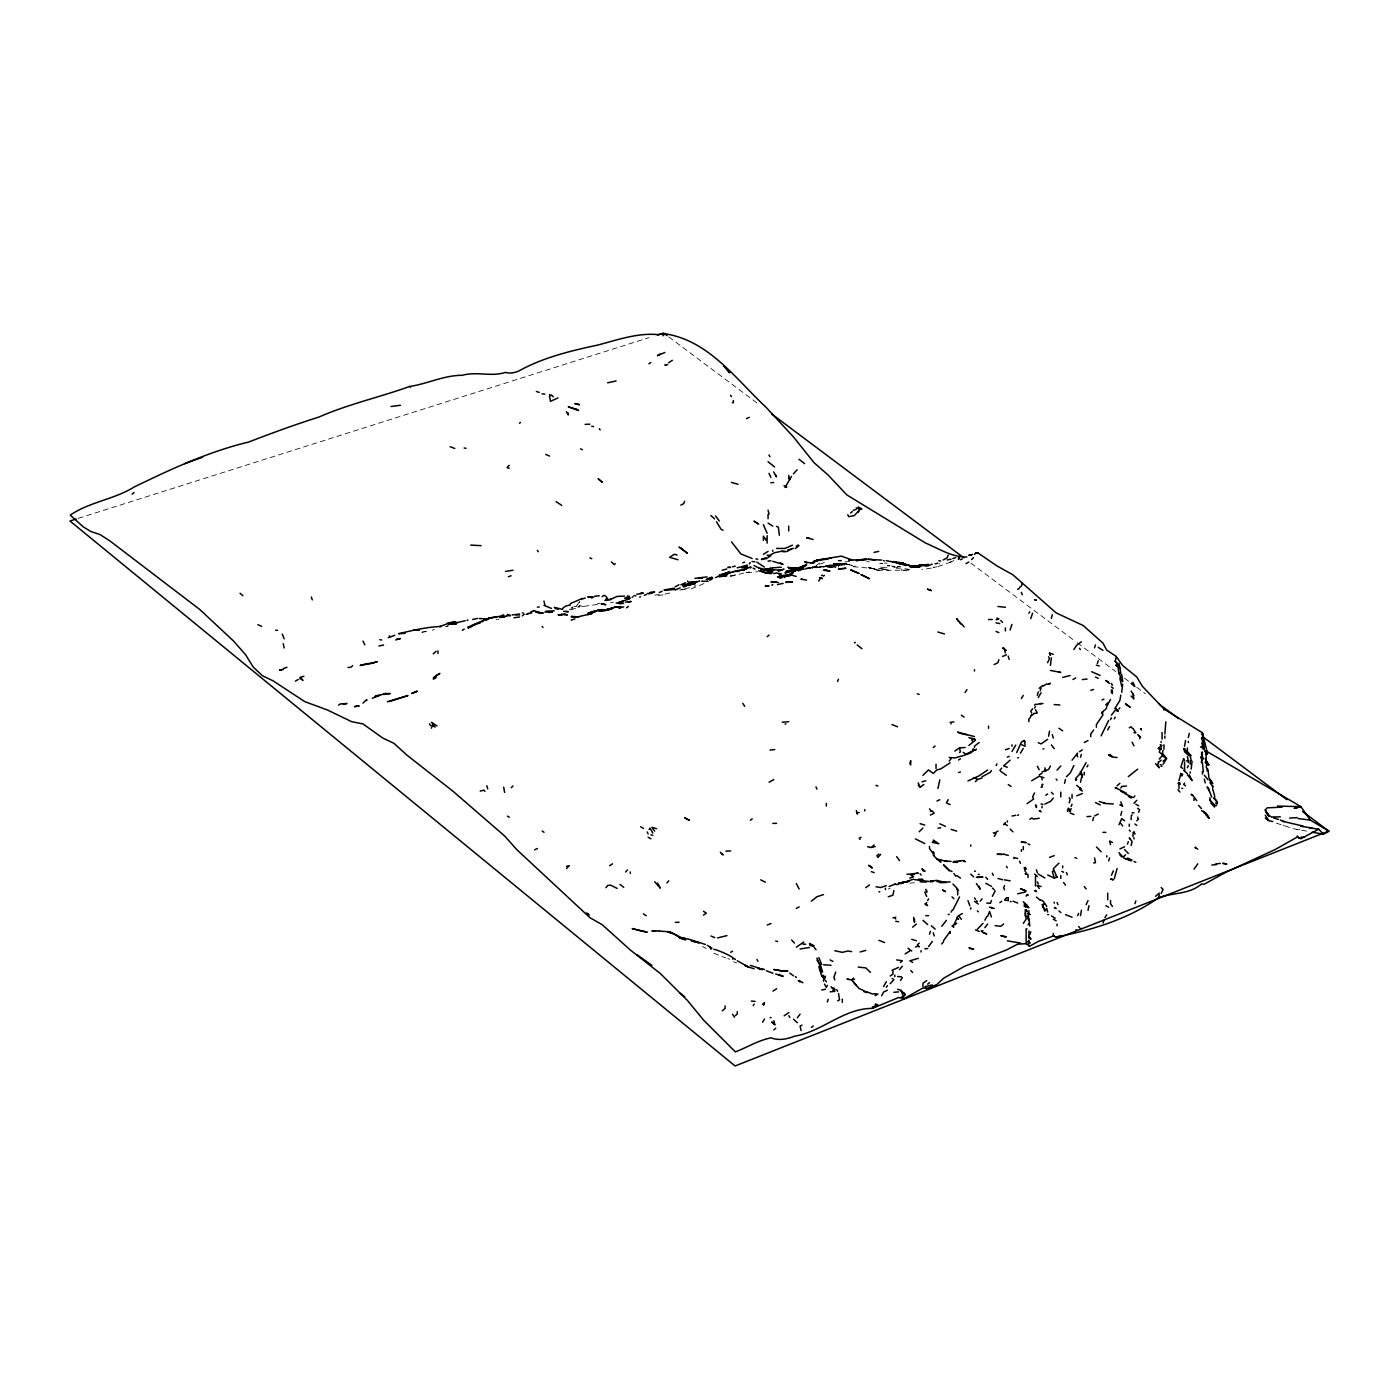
<?xml version="1.0" encoding="UTF-8"?>
<svg xmlns="http://www.w3.org/2000/svg" width="1399" height="1399" viewBox="0 0 1399 1399"><rect width="100%" height="100%" fill="white"/><g stroke="black" fill="none" stroke-linecap="round" stroke-linejoin="round"><path stroke-width="0.75" stroke-dasharray="5 3.75" d="M838.438 567.277L839.365 563.745L844.069 563.447L852.498 565.458L843.125 563.535L850.627 564.811L849.683 564.881M934.112 567.137L933.168 567.364L937.855 566.7L939.726 563.587M583.331 606.624L579.588 605.557L577.7 607.463L570.197 610.209M579.588 605.557L577.7 607.218L597.408 604.438M691.193 588.857L704.327 583.435M819.674 562.905L815.932 565.791L824.378 562.398L821.563 562.363M832.807 565.511L830.936 565.441L835.623 567.382L822.49 566.578L842.181 564.864L819.674 566.857L834.678 567.417M664.927 594.138L673.374 592.162M829.992 565.983L808.097 568.011M432.343 630.319L434.215 629.34M950.988 561.926L937.855 566.7M422.026 632.173L422.953 631.753M888.243 889.03L890.114 888.243M569.271 609.649L573.013 608.198M679.931 590.186L682.747 589.206M735.262 574.779L728.704 576.58M685.562 589.259L681.82 589.871M78.274 518.347L649.014 337.649M931.297 568.099L921.906 569.533M445.477 626.647L448.275 625.79L445.477 626.647L447.348 626.157M730.575 576.336L747.451 572.243L749.339 572.139L744.635 572.925L757.768 571.719M842.181 564.864L837.494 564.899L847.811 563.307L819.674 567.574L803.726 568.099M422.026 632.365L425.768 631.404M613.339 602.182L610.524 602.777M423.897 631.928L426.712 631.176M694.009 586.216L695.88 585.709M572.086 607.358L573.013 607.114L571.142 607.306M908.773 570.127L877.838 570.337L880.636 569.725L877.838 570.337L868.447 567.662L871.262 567.994L875.022 568.589L851.571 566.56L855.314 566.105M659.296 594.505L654.61 595.1M684.618 588.699L690.249 587.597M836.55 566.787L834.678 567.137L835.623 566.997M597.408 603.721L600.206 603.214M839.365 563.745L818.747 567.155L820.618 566.508L810.301 566.77M805.597 568.938L813.116 567.697L807.485 568.361M840.309 563.867L846.885 562.923M496.12 619.512L498.936 619.197M663.056 594.872L654.61 595.974M845.013 561.926L849.7 561.454M808.045 567.644L816.859 566.962L802.799 569.55M909.822 883.136L914.509 882.717M836.567 563.954L832.807 564.199L839.383 564.077L832.807 563.412L837.494 564.007M1283.093 825.34L1284.02 825.288M573.957 606.501L576.773 606.449M1306.544 831.128L1293.41 828.733L1275.591 822.909M884.395 563.097L887.211 563.132M841.254 564.864L844.996 564.969M869.391 561.838L866.576 561.681M808.412 567.452L810.301 567.522M900.659 566.717L897.528 566.595L900.659 567.015M1296.226 829.345L1298.097 829.485M879.709 563.325L882.524 563.587L878.764 563.132M874.078 568.659L869.391 567.959L878.764 570.197M880.636 567.102L888.138 568.046L886.267 567.662M731.52 575.461L733.391 575.741L730.575 575.286M909.717 569.498L904.086 568.641L907.846 569.236M851.571 565.266L852.498 565.458M834.678 566.682L830.936 565.948L835.623 567.662M713.805 953.261L725.994 958.035M733.513 961.778L736.626 962.984M727.882 958.56L729.753 959.312M706.303 948.574L702.543 946.476M870.335 567.574L871.262 568.134M668.827 336.949L759.605 404.923M970.854 563.08L1075.586 641.511M1077.335 642.806L1115.755 671.572M1124.481 678.113L1129.71 682.03M1136.705 687.259L1145.431 693.799M1299.041 828.977L1299.968 829.834M579.588 601.78L576.773 605.557L579.588 601.867M953.803 560.597L950.043 562.363L953.803 560.789M815.932 566.35L812.172 568.081L815.932 566.35M831.88 564.951L824.378 565.861L831.88 564.951M890.026 565.423L887.211 565.773L894.713 566.962L890.026 565.423M901.271 568.099L896.584 568.274L892.824 566.665L901.271 568.099M905.957 570.442L901.271 569.918L905.957 570.442M883.451 569.026L877.82 568.256L889.082 570.215L883.451 569.026"/><path stroke-width="1.5" d="M366.713 700.654L366.713 699.552L362.953 703.12M757.751 523.751L754.009 521.128L758.695 524.083M788.721 567.347L789.666 567.732L787.777 567.294M885.427 889.572L885.427 888.19M958.49 557.886L958.49 559.355L959.434 557.851M1126.457 859.231L1123.642 857.849M711.829 577.053L708.069 579.029M1268.089 820.531L1265.273 817.943M1165.822 721.814L1164.877 733.933M1184.586 746.192L1185.513 740.561M1050.439 665.329L1051.383 657.827M893.874 890.586L892.929 895.185L888.243 896.794M1120.791 695.146L1119.865 700.514L1115.16 708.121L1117.976 711.024L1117.049 711.182M1192.088 761.231L1191.161 769.03M1118.955 824.693L1121.771 818.625L1124.586 820.741M1120.826 815.355L1121.771 811.507M1182.715 774.486L1180.843 773.507L1178.972 780.764M1064.534 783.283L1065.478 779.453M1051.366 618.341L1052.293 614.686M939.796 779.925L937.925 788.441M1037.324 695.338L1038.25 691.875M1080.518 915.628L1081.462 910.224M1067.367 811.472L1068.294 808.08M909.77 763.871L910.714 760.724L910.714 764.938M1092.689 820.583L1093.633 817.436M431.434 728.197L432.378 725.154L434.25 726.064M1022.284 583.226L1021.34 586.198L1019.469 587.423M998.851 659.716L997.907 662.671L994.164 664.56M1108.603 720.485L1101.1 735.874M1108.638 860.892L1109.582 857.972M883.573 986.505L886.389 981.643M929.531 934.147L930.457 931.297M1121.736 692.26L1122.663 684.251M1020.448 753.134L1023.264 748.465M1134.921 903.667L1135.848 900.886M1048.585 736.241L1049.53 731.1M1080.483 757.174L1081.41 754.393M1103.042 923.008L1103.968 920.245M948.172 555.036L947.228 557.746L943.171 559.985M1117.084 868.604L1114.269 878.747M1029.874 934.462L1030.818 931.769M932.346 941.457L928.586 946.563M1097.341 663.441L1098.267 660.835M835.745 972.078L833.874 977.201L834.801 979.912M1029.821 718.124L1031.693 714.767M1088.02 910.382L1088.964 905.695M1038.25 697.611L1041.066 692.715M1127.402 844.122L1128.328 841.708M1077.667 753.099L1072.036 760.182M1132.98 694.026L1133.924 698.975L1131.109 696.09M837.546 681.523L838.473 679.302M881.702 995.721L883.573 992.083L887.333 990.247M1077.702 915.576L1078.646 913.39M1004.552 885.619L1003.608 887.753L1004.552 889.816M1162.079 754.743L1163.006 750.424M1086.149 904.611L1088.02 900.554M959.522 896.916L952.964 909.997M1047.624 662.654L1049.495 658.649L1048.568 656.831M986.732 916.59L984.861 920.157M1187.401 767.649L1188.346 765.69M1034.526 792.936L1032.654 796.8L1033.599 799.039L1027.023 803.691M1053.29 798.095L1050.474 801.452L1044.843 804.04M1010.13 760.164L1003.573 765.935L1007.315 767.247M1159.299 894.643L1158.372 897.861C1128.066 919.195 1091.902 930.213 1056.14 937.015L1053.325 936.036L1038.32 941.422L1029.891 946.109L1026.132 943.695L1017.685 944.168L1006.441 949.956L964.243 966.447L943.608 978.233L937.033 984.459L926.733 988.498L922.973 987.991L904.209 998.589L898.595 997.522L872.329 1008.417C843.929 1008.154 821.685 1031.972 794.492 1036.204C787.13 1039.177 778.509 1040.839 771.041 1037.831C758.625 1040.279 747.276 1047.274 735.402 1051.891L703.505 1020.046L687.556 1000.582L660.363 973.547L630.337 950.026L602.2 924.704L589.993 917.727L516.826 849.683L504.619 835.955L453.031 791.292L407.057 755.233L393.923 743.341L382.661 737.972L362.971 723.93L351.709 721.692L327.314 709.94L304.807 701.651L272.91 680.736L262.592 675.857L253.202 667.078L245.699 654.889L233.511 640.987L199.725 609.457L109.664 540.731L100.291 534.698L90.9 531.498L83.398 526.986L70.265 515.112C89.658 501.839 114.071 499.495 134.042 487.062C170.888 469.19 208.451 451.667 248.462 442.101C271.738 433.165 295.049 424.579 318.797 417.094C348.351 404.136 379.654 397.246 409.767 386.439C426.94 383.991 444.13 375.194 462.282 375.299C476.552 371.225 491.504 377.031 505.424 372.396A39.802 22.979 -60 0 0 518.539 371.12C543.494 357.287 570.844 350.852 598.265 344.941C617.781 339.782 638.031 332.63 658.282 334.641L664.84 333.731C709.066 340.569 735.664 378.972 766.162 407.406L793.373 436.838L814.008 462.632L828.086 474.995L846.85 494.931L925.648 543.092C938.904 548.67 951.915 557.274 966.936 556.994M1093.598 730.016L1090.783 734.02L1090.783 736.643M1087.04 766.897L1087.985 765.078M1159.264 761.808L1161.135 760.112M999.813 770.482L1001.701 768.103M951.093 912.131L952.019 910.329M625.615 871.979L627.504 869.986M1023.316 923.375L1026.132 919.213L1025.187 909.77L1027.058 911.431L1026.132 909.665M1080.483 782.268L1082.354 774.119M991.384 770.517L990.44 772.265L981.993 776.812M1110.474 719.646L1111.418 717.897M927.642 900.571L928.586 898.84M1095.452 644.922L1094.525 647.824M954.852 924.722L956.724 923.2M1050.474 766.005L1048.585 769.433L1042.028 771.951M1110.474 699.43L1106.731 706.582M1102.972 712.108L1103.916 710.412M1016.706 752.557L1021.392 742.1L1024.208 740.491L1025.135 741.715M511.177 787.742L513.048 785.993M943.591 940.635L950.166 931.419L950.166 933.448M824.483 979.527L825.427 976.31M1107.676 729.911L1109.547 726.623M1118.903 673.986L1117.976 666.658L1116.087 665.294L1117.032 663.651L1115.16 661.307L1116.087 657.547M984.861 927.659L987.677 924.057M1120.809 788.039L1121.753 786.395L1126.44 785.993M886.389 987.274L887.333 985.648M1026.114 896.147L1027.058 894.521M762.595 1004.272L764.466 1002.576M1073.907 765.603L1070.165 773.07L1066.405 776.707M996.071 765.533L996.997 763.924M791.502 476.394L785.871 486.048M900.449 962.495L902.338 960.781L896.707 959.906M1116.105 709.118L1111.418 715.134M1138.646 818.94L1136.775 820.776M1189.272 733.391L1188.328 737.57M1086.114 762.612L1079.538 774.294L1075.796 778.369L1075.796 780.38L1076.723 779.453M1032.602 613.164L1030.731 618.638M946.371 802.781L948.242 799.668M1021.375 698.521L1023.246 695.425M1111.471 875.214L1113.342 870.895M818.747 581.005L820.636 577.962L822.507 578.591L819.692 577.595L820.636 577.962M1104.913 917.622L1106.784 914.824M1010.095 630.04L1011.967 624.409M753.222 1005.636L754.148 1004.15M1069.238 802.764L1070.165 799.249L1069.238 797.727M1139.555 738.672L1140.5 737.203L1137.684 734.667M1073.89 649.538L1076.705 645.149L1081.392 641.826M880.723 854.352L877.907 857.395L876.981 855.593L878.852 854.107M749.322 563.937L750.266 562.485M1163.024 764.291L1166.766 758.345L1163.006 756.02M965.1 692.453L966.971 689.602M919.213 943.153L917.342 944.815L919.213 946.948L918.269 946.039L915.453 947.001M1028.86 613.252L1029.786 611.853M922.92 828.086L919.178 831.758M975.435 750.441L976.362 749.06M684.601 501.297L683.656 503.727L680.841 505.074M849.665 516.528L854.352 515.549L859.983 509.411L861.854 508.956L858.112 507.015M1131.144 845.556L1132.088 841.516L1129.273 837.949L1130.217 839.015M1184.586 783.073L1183.659 784.419L1185.53 785.801M1079.538 751.648L1082.354 749.881M925.771 903.876L926.698 902.547M1193.994 869.181L1197.754 863.848M982.99 923.357L977.359 929.216M994.217 836.305L996.088 833.664L993.273 832.86M1133.942 797.203L1134.886 795.874M1203.35 743.726L1202.406 743.341L1204.277 749.514L1203.35 741.068L1201.461 737.885L1202.406 738.952L1203.332 735.699L1202.406 732.779L1163.933 708.961L1142.353 686.262L1136.74 676.941L1122.663 665.539L1116.087 656.323L1106.714 650.115L1102.954 643.103L1083.263 625.58L1056.053 612.832L1012.893 574.797L996.945 565.913L978.181 553.077L976.31 552.71L974.438 554.529M763.539 1005.269L764.466 1004.01M946.406 920.367L941.719 926.278M433.288 653.875L436.103 651.287M1118.92 709.066L1119.865 707.824M797.308 1017.807L800.106 1014.17M949.169 761.126L951.04 758.748M1131.144 816.054L1132.088 814.865M1034.508 707.911L1035.452 706.74M613.357 608.198L614.301 607.044M1104.843 710.15L1106.731 707.859M899.522 969.647L902.338 966.202M980.157 901.166L982.046 898.857M1028.003 924.826L1028.947 923.707M941.719 943.94L943.591 941.772M615.21 563.605L614.266 564.689L611.45 561.856M1159.264 759.08L1163.006 754.865L1159.264 752.207L1160.191 749.549M1034.508 705.236L1035.452 704.152M975.435 781.674L977.306 779.523L981.993 778.036M1267.144 812.836L1269.015 816.229L1265.256 809.969L1267.144 807.835L1282.149 807.153M1071.109 806.366L1072.054 804.32M900.466 980.472L902.338 977.639M975.435 740.106L968.86 745.457M662.969 335.83L664.84 333.731M591.777 598.212L592.721 597.163L588.017 596.936L588.962 596.831M1058.938 863.166L1053.307 868.674L1057.067 877.33L1054.251 878.03L1047.676 874.987M666.886 882.909L668.774 880.828M904.209 992.888L905.153 994.724L903.282 996.805L901.393 990.387L897.651 989.25M1040.139 690.826L1041.066 687.976M995.144 832.842L997.959 831.006M962.355 913.547L958.595 915.663L956.724 917.727L958.595 919.073L957.65 918.618M1070.183 811.577L1071.109 808.5M762.595 1022.267L764.484 1019.049M1057.032 770.115L1060.792 765.987M797.133 469.854L793.373 473.841M1005.461 822.612L1003.59 824.641L1005.461 824.116L1007.332 825.602M890.149 983.689L893.891 979.615M1105.787 704.886L1107.658 702.928M799.021 545.54L795.279 548.618M973.547 749.287L972.62 749.304L974.491 749.847L970.749 752.889L964.173 755.355L954.8 757.926L949.169 757.489M530.816 611.923L533.631 610.698M909.84 950.918L905.136 953.926M1123.642 856.713L1125.53 854.806M1161.135 747.713L1161.135 749.287L1158.32 748.482L1160.191 746.594M971.623 559.548L973.494 557.659M566.543 868.499L569.358 865.701L566.543 866.348M979.178 742.519L974.491 746.139L974.491 747.538M823.451 576.231L824.378 575.321M519.501 423.285L520.445 422.393M922.903 775.326L928.534 769.922L933.22 773.402L936.98 769.905L940.723 768.925L950.113 762.84M522.387 615.875L524.258 614.144M132.171 494.162L134.042 492.448M773.857 1029.926L775.728 1028.213M912.638 927.17L916.397 924.092M750.284 568.046L751.211 567.19M352.618 665.679L350.747 667.358L347.931 667.428M872.277 846.657L874.165 844.979M796.346 947.158L803.848 942.034M763.399 554.319L768.086 551.381M1207.092 754.376L1205.221 750.896L1206.148 754.446L1208.036 752.732L1206.148 751.018L1300.913 806.663L1294.337 808.307L1300.913 806.663L1310.286 820.076L1329.05 831.216L1323.419 834.224L1312.175 832.178M1155.557 896.304L1159.299 893.052M1039.195 688.291L1041.066 686.682M767.194 636.702L769.065 635.094M1128.311 776.62L1137.702 769.118M735.402 1015.604L737.273 1014.013L737.273 1011.617M1117.067 785.748L1119.882 783.388M1003.625 923.97L1000.81 926.33L995.179 925.596M927.659 984.162L929.531 982.588M750.354 820.356L752.225 818.8M811.368 1027.496L813.239 1025.939M934.182 840.764L932.311 842.303L938.869 843.807L933.238 840.065M771.863 585.237L772.79 584.467M722.269 1010.795L725.084 1008.487L725.084 1005.933M894.8 884.57L895.745 883.801L889.187 886.476M933.22 747.538L935.092 746.034M562.713 608.355L565.511 606.117L570.215 604.998M570.215 604.071L572.086 602.584M811.333 901.166L816.964 896.724L823.521 894.573M850.609 512.978L852.481 511.509M1030.766 715.588L1033.564 714.259M796.206 546.344L798.095 544.911M1163.024 761.248L1164.895 759.814M918.216 785.049L920.105 787.287L923.847 784.472M602.095 596.691L603.966 595.292L605.837 596.219L608.652 600.066M709.643 580.183L712.773 577.874M703.47 915.173L706.285 913.11L703.47 911.256M605.924 887.683L607.813 885.41L610.629 885.182L617.186 888.4M865.736 887.666L869.478 884.92M802.904 944.133L805.719 944.255M626.49 607.796L628.361 606.449M959.487 752.505L960.431 751.84L959.487 747.923L965.118 747.468M1045.787 795.279L1047.659 793.933M1124.586 846.762L1119.899 848.948M999.865 902.635L1001.736 901.323M462.352 630.354L464.223 629.06M573.013 602.497L582.404 598.352M784.174 1015.779L788.861 1012.579M954.8 751.071L959.487 747.923M890.149 975.995L892.964 974.106L892.947 971.168M338.575 705.131L340.447 703.872M482.043 621.925L482.987 621.296M806.558 564.182L794.37 571.282L806.558 565.213M609.684 865.719L612.482 863.83M718.387 576.336L715.571 577.612M648.909 363.757L650.797 362.533M1017.65 815.425L1018.594 814.813M1053.307 870.79L1052.38 871.385L1054.251 878.03M668.617 362.708L672.359 360.312M557.939 397.946L550.437 401.356L549.51 395.952M467.039 620.526L467.983 619.932M772.913 991.122L776.655 988.743M588.035 614.633L590.85 612.849L587.72 614.598M729.648 571.491L719.331 575.741M768.086 557.554L770.901 555.788M877.96 993.92L875.144 995.668L876.071 993.64L872.329 993.99L866.698 991.734M609.597 599.751L617.099 596.411L624.601 596.149M433.305 679.214L436.103 677.518L435.176 677.448M1009.186 748.465L1005.444 749.742M872.329 1008.417L877.96 1005.024L875.144 1004.272L877.016 1004.465M966.989 753.694L972.62 750.948M958.542 759.972L960.431 758.853M1017.598 589.381L1019.469 588.279M837.634 1000.915L839.505 999.813L838.561 993.517M295.416 681.103L298.232 679.477M967.933 780.957L979.195 775.763L987.624 769.975M861.032 837.267L859.143 838.351L860.088 839.33M543.949 605.365L551.451 608.39M848.878 979.335L847.007 979.213L851.694 979.877L853.565 978.076M610.541 608.338L611.485 607.796M858.112 512.279L859.038 510.775M1158.372 897.861C1172.484 892.387 1188.958 894.783 1201.514 884.011L1204.312 884.151L1224.947 872.766L1275.591 849.315L1297.17 837.074L1300.913 838.753L1318.732 829.17L1323.419 834.224M660.171 354.087L657.355 355.661L664.857 352.461M769.1 782.216L773.787 779.575M1039.212 774.871L1042.028 773.28M854.404 642.893L855.349 642.386M1042.937 686.105L1046.697 684.006M822.612 976.642L821.668 975.837L822.612 975.313L823.556 977.586L821.668 975.837L818.852 966.639L820.741 967.793L816.981 958.088M800.088 948.994L809.479 947.473M388.257 637.699L394.815 635.268M509.201 465.325L507.33 467.091M707.142 579.693L710.884 577.647L706.198 579.343M901.376 883.556L904.191 882L898.56 883.713M1002.611 656.411L1006.353 654.854M1072.963 679.477L1075.779 677.955M796.328 908.388L799.144 906.867M965.992 563.587L968.808 562.066M892.947 917.849L895.762 917.254M675.245 586.776L678.987 584.765M710.884 579.676L711.829 579.169M1129.238 727.777L1131.126 726.781L1132.053 728.162M1161.187 893.506L1163.059 889.449L1161.17 887.543M624.601 598.23L629.288 596.499M1115.178 717.197L1114.234 718.841M1200.534 747.171L1202.406 746.174L1202.406 739.599M1178.972 782.898L1178.028 783.405L1179.899 784.227L1178.972 782.898L1179.899 782.74M791.554 573.485L793.425 572.506L790.61 573.905M811.245 563.325L820.618 559.425L813.116 561.698L817.803 559.897L814.987 561.051M590.85 613.269L596.481 611.066M1084.225 742.519L1087.967 740.578M1076.74 795.821L1082.354 793.53M784.052 577.49L786.868 576.056M632.103 597.251L633.048 596.778M1094.56 815.932L1098.32 814.043M892.02 970.259L898.578 967.426M1079.591 929.303L1081.462 928.359M787.777 551.031L788.721 550.576M930.422 815.057L934.182 813.204L932.294 811.018M909.84 960.816L918.269 958.332M924.844 986.697L932.346 984.931M717.547 937.925L726.938 935.616M581.459 599.104L585.219 598.107M856.223 507.837L859.983 509.411M1161.135 766.372L1162.079 765.918M821.563 575.549L822.507 575.094M801.994 1025.135L800.123 1026.027L801.05 1030.591M936.98 801.05L939.796 799.721M872.329 1007.228L875.144 1005.881M947.228 559.915L950.988 559.18M1047.641 739.337L1041.083 743.901L1038.268 742.712M594.592 611.311L592.721 612.185L594.592 611.94M534.645 849.805L537.461 848.511M814.987 560.859L828.435 558.918M746.471 418.616L749.287 417.339M1207.092 762.472L1208.963 765.148L1206.165 760.444L1207.092 763.539L1206.165 767.247L1208.036 769.765L1208.981 778.159M472.67 625.79L467.983 628.046L476.429 623.954M375.142 696.65L385.459 693.449L390.164 693.589L383.588 694.481M724.017 575.391L725.889 574.552L723.073 575.601M730.663 850.924L725.976 851.187M680.858 584.782L685.562 582.718M1007.315 757.139L1009.204 756.317M513.94 617.798L519.571 616.942M621.803 606.991L618.988 608.233L620.859 607.516M800.91 568.169L798.112 568.589L803.743 566.21L784.979 572.925L794.352 570.792M799.056 568.029L802.799 566.403M675.245 589.941L680.246 587.86M729.648 573.03L721.202 575.881L733.391 571.736M913.564 879.167L900.431 883.643M766.197 557.746L761.511 559.058M1102.045 699.972L1103.916 699.185M599.279 595.834L594.592 596.201M767.142 555.368L768.086 554.983M779.47 974.386L778.526 974.771L783.213 976.275L775.711 974.019M659.296 592.459L662.112 591.305M747.451 565.109L737.151 567.819M777.494 584.572L783.108 583.366M1042.01 685.86L1042.937 685.475M1054.269 935.651L1053.325 936.036L1053.325 933.378M791.537 570.757L785.923 571.457L803.743 566.28L796.241 569.708L804.67 566.35M768.086 556.085L774.644 552.692L782.146 551.136M1303.728 826.442L1300.913 826.179L1309.359 827.596M960.361 559.722L962.25 558.988M649.923 593.246L651.812 592.511M395.76 639.938L400.446 638.539L396.704 639.221M1160.191 744.723L1162.079 745.754M767.264 925.001L771.006 923.55M1136.757 800.333L1133.959 803.306M625.545 602.06L631.176 601.465L628.361 602.147M875.092 846.622L870.405 847.584M900.466 990.737L903.282 992.591M969.857 948.609L973.617 949.117L968.912 947.63M1044.878 911.221L1042.063 904.471L1043.934 904.663L1043.934 901.865L1042.063 900.466M742.764 562.783L744.635 562.101M1132.036 683.114L1131.109 683.464L1134.851 686.612L1132.98 682.292M799.056 567.924L803.743 566.21M1195.865 847.304L1194.938 847.654L1197.736 849.088M283.21 668.617L286.97 667.271M599.909 610.733L608.67 609.509L604.595 610.698M782.163 569.69L784.035 569.008M184.685 463.646L202.505 457.263M501.751 615.56L503.623 614.878M639.623 597.093L640.55 596.761M1031.71 780.747L1039.212 776.253L1043.899 777.739M1049.547 857.325L1054.251 855.681M1028.947 943.276L1029.891 942.943L1028.003 941.422L1028.947 946.196M644.309 595.292L646.181 594.645M909.805 878.117L913.564 876.806L910.749 875.022L914.491 874.34M792.464 545.155L784.961 548.443L776.515 548.443M1201.461 752.382L1202.406 752.05L1202.406 754.393M729.648 572.191L719.331 575.269M1047.624 684.303L1050.439 683.342L1048.568 683.936M792.481 573.642L788.739 574.762L790.61 574.01M896.689 884.675L898.56 884.028M886.371 885.619L880.74 887.526L876.054 886.791M508.292 576.738L511.107 575.793M928.481 564.322L911.606 566.91L920.035 566.63C910.277 568.326 902.512 560.982 892.842 562.136M636.79 594.278L643.365 593.141L640.55 593.456L642.421 593.159M974.526 871.367L975.47 871.052M599.909 610.541L603.039 609.614L597.408 610.244L601.168 611.048L612.43 608.285C604.91 612.797 595.991 608.11 588.979 613.496L591.794 613.007L588.035 612.989M878.869 891.95L879.796 891.653M726.815 568.991L722.129 570.232M76.193 519.012L69.95 520.988L735.087 1065.986L1328.735 831.041L1302.539 811.437M657.338 335.008L663.598 333.032L667.078 335.638M601.168 611.048L605.854 609.562M952.859 558.551L955.674 557.659M948.277 914.579L949.221 914.281M750.284 566.945L743.708 570.092L741.837 569.725L743.708 570.145L746.524 568.659L732.464 571.841M737.151 571.579L740.281 570.617M683.377 586.985L686.507 586.024M688.063 585.551L691.193 584.59M471.725 625.37L489.545 617.903L497.047 616.627M853.425 510.233L856.223 509.393M571.159 620.072L574.902 618.935M627.417 599.437L629.305 598.894L618.988 602.235L622.73 601.448M884.5 942.489L878.869 940.338M473.614 624.863L480.172 622.975M1015.761 745.072L1012.002 751.385M1017.685 893.821L1025.187 892.037L1025.187 890.551L1020.483 888.645L1026.114 891.163L1025.187 890.551M793.408 548.321L787.777 550.122L791.519 549.352M695.88 582.159L686.507 584.38M784.944 487.429L786.815 486.904L784 485.768M1017.633 757.856L1018.577 757.593M303.863 676.277L300.103 677.326L302.918 680.491L301.047 678.27M860.123 951.95L865.754 950.411M930.422 811.403L931.367 811.14L929.478 808.902M992.363 896.304L995.161 890.883M694.936 578.347L707.125 576.913M827.316 1001.999L828.243 999.288M773.734 573.642L776.55 572.891L781.237 573.975L778.421 573.835M796.853 568.676L801.854 567.714L791.537 568.029M921.976 781.814L925.718 780.817M1090.783 690.267L1093.598 689.532M1042.955 749.007L1043.899 748.762M773.717 570.145L766.215 568.991L781.219 570.355L778.404 570.705L783.108 569.498M379.846 695.233L372.326 698.276M480.224 791.1L483.984 790.138L484.911 791.414M1062.645 677.448L1070.148 675.525M622.747 607.131L623.674 606.886M648.996 593.823L652.738 592.844L649.923 592.564M778.404 570.705L781.219 570.005M612.43 608.285L604.91 609.981L608.67 609.509M972.55 554.389L968.808 555.316L971.623 554.773M769.975 568.029L781.219 567.19M431.434 722.321L437.065 725.941M1105.822 832.353L1103.007 832.388M389.219 701.581L407.983 695.565L387.348 701.738M732.446 566.805L735.262 566.123M667.673 364.457L664.857 365.139L666.728 364.702M447.348 623.08L455.777 621.681L452.961 622.1M649.066 829.432L649.993 829.205M1111.436 756.894L1117.049 757.524M962.337 860.63L953.891 861.522M626.49 598.824L630.232 597.95L626.49 598.527M400.394 405.255L391.003 406.497M785.031 724.087L785.958 723.86M1036.379 704.501L1041.066 703.417M821.685 990.037L825.427 989.18M1005.409 607.288L997.907 606.466M472.67 619.477L477.356 618.428M781.237 577.385L779.365 577.804L782.181 577.7M607.656 382.801L616.085 380.948M1075.831 929.95L1076.775 929.74M1056.14 937.015L1060.827 935.983M874.06 552.378L878.764 551.363M958.56 772.493L960.431 772.073M499.635 617.501L504.567 616.452L500.807 616.679M512.069 614.983L519.571 614.021M378.884 645.971L383.571 645.026M452.979 623.569L465.168 620.719M719.331 576.825L726.833 575.636L720.275 576.301M761.511 559.548L767.142 558.446M683.691 584.765L682.747 584.939L693.065 583.593L699.64 580.847M785.923 581.809L792.499 581.914L785.923 582.439M504.567 616.452L502.678 616.819L506.438 616.364M604.91 600.503L607.726 599.979M935.057 563.797L937.855 563.272M1012.019 816.002L1015.779 815.302M981.101 931.017L982.99 930.667M588.035 614.283L591.794 613.584L576.773 617.099L572.086 616.942L577.717 616.819L571.159 616.487L578.661 617.029M905.818 881.947L909.105 881.335M653.683 592.232L654.61 592.057L650.867 592.249M554.266 610.838L545.82 611.188M724.962 574.202L720.275 574.709M540.206 613.392L543.004 612.902M283.228 669.491L279.468 670.156L281.339 669.876M904.191 882.244L898.56 883.206L908.878 881.353M481.081 545.662L470.763 545.103M959.522 860.822L960.448 860.682M505.476 571.422L512.978 570.267M842.828 568.711L845.958 568.239L838.456 568.886L841.254 568.956M500.807 616.05L486.73 618.97L479.227 618.498M548.635 612.465L552.395 611.993L544.893 612.08M528 613.479L531.76 612.954M1010.183 901.673L1011.11 901.533M1209.925 797.692L1209.925 800.088L1214.612 805.037M526.129 614.353L528 614.074M664 589.941L674.318 588.175M1039.23 818.275L1033.599 819.045L1031.728 817.978L1029.839 819.307M1215.574 864.005L1220.26 863.375M768.086 561.139L770.901 560.754M1041.101 787.2L1042.028 787.077M686.507 584.765L695.268 583.715M599.297 610.698L607.726 609.562M1033.564 713.525L1037.324 713.018L1035.452 709.66M782.163 575.584L779.365 575.968L789.666 574.587L796.241 576.44M937.925 828.156L940.74 827.788M768.086 569.288L771.846 568.816L765.27 568.991M343.262 703.977L347.004 703.505L341.391 703.907M1163.951 756.492L1165.822 758.468M667.848 931.996L674.405 933.955L667.848 931.647L659.401 931.122M1040.139 703.872L1042.955 703.522M770.866 482.795L773.682 482.463M823.434 559.215L821.563 559.425L841.254 556.12L852.516 560.125L848.756 560.142L866.576 559.46L856.258 560.632L864.704 559.128L881.58 560.072M770.097 1017.65L771.041 1017.545M602.095 610.314L608.67 609.579M691.176 582.421L696.807 581.617L688.36 582.194L687.434 581.022M1127.402 859.336L1128.346 859.231M830.114 991.839L834.818 991.331L832.93 990.457M784.052 576.073L790.61 575.374L784.979 575.654M664.945 590.395L675.262 589.364M783.108 576.283L777.477 576.86L781.237 576.65M405.133 633.345L398.575 633.712C412.268 630.494 426.503 627.014 440.772 626.472L439.846 626.595L447.348 623.727L456.721 623.727L448.275 623.762M1297.153 817.628L1289.651 818.065M787.794 575.654L790.61 575.374M647.107 593.613L648.996 593.421M1082.336 679.564L1087.023 679.075M770.027 750.039L774.714 749.549M924.844 948.837L927.659 948.557M609.597 599.541L611.468 599.349L610.541 599.262M616.172 603.021L623.674 603.126M732.569 959.049C738.27 958.77 716.445 949.169 713.805 949.326M950.096 722.304L953.856 721.936M1211.814 865.037L1216.5 864.599M893.891 992.311L898.595 991.874M1132.088 812.924L1133.959 812.749M1103.933 803.376L1113.324 803.988M732.569 951.215L730.68 952.247M800.298 567.977L788.721 568.414M782.216 722.234L788.774 721.674M1202.406 737.028L1203.332 735.699L1201.461 734.265M933.255 881.143L930.44 881.09L937.015 880.391L944.517 882.332L939.831 882.524L950.148 881.877M906.989 874.34L918.251 873.186L916.38 873.256M619.6 603.634L622.73 603.389L618.043 603.354M977.341 877.505L982.972 877.068L976.397 877.208M515.811 614.808L519.571 614.983M682.764 585.971L694.009 583.943M1025.187 903.841L1024.243 903.911L1026.114 907.251L1024.243 905.905L1025.187 905.992M1087.058 816.596L1090.818 816.369M978.286 874.392L979.213 874.34M734.335 571.526L736.206 571.422M925.351 565.93L928.481 565.756M675.35 922.431L679.092 922.221M975.365 553.217L978.181 553.077M930.352 565.091L909.717 566.647M585.149 424.387L589.836 424.177M859.143 812.592L857.272 812.662L857.272 814.131L856.328 810.511M728.687 567.399L730.575 567.329L727.76 567.399M926.715 980.577L922.973 983.235L922.973 986.645M537.373 607.114L539.245 607.044M944.5 860.857L951.075 861.417M932.329 881.895L914.509 879.604M684.723 938.309L679.11 937.575L688.483 939.044L705.358 944.447M975.435 778.211L977.306 779.523M682.852 938.362L680.981 938.414L684.723 939.691M772.86 823.399L776.62 823.329M1272.775 816.964L1280.277 816.841M988.516 619.53L992.276 619.477M1300.913 837.179L1304.672 837.127M275.708 630.319L277.579 630.302M590.85 611.958L594.592 611.975M1004.534 879.884L1010.165 880.845M766.197 539.245L767.142 539.262L767.142 535.66M1160.208 764.728L1161.135 764.746M778.421 582.474L770.919 581.827L776.55 582.159M952.964 884.028L957.65 888.96M588.979 612.762L592.092 612.814M1003.59 854.352L997.032 854.264L1001.719 854.457M838.438 560.649L841.254 560.684M952.946 862.256L957.633 862.344M659.401 931L651.899 930.877L655.659 931M996.036 619.722L998.834 618.935L996.962 618.008M698.678 578.172L702.438 578.259M615.228 606.991L620.859 607.131L615.228 606.764M1277.462 806.051L1300.913 806.663M1054.199 704.571L1059.83 704.991M784.961 551.503L782.146 551.416L786.833 551.573M1093.633 862.903L1094.578 862.921M942.646 882.419L946.389 882.542M920.035 566.63L910.662 566.822L918.164 566.543L910.662 566.35L914.421 566.543L886.284 560.614M701.511 581.18L706.198 581.337M925.771 915.611L928.586 915.715M565.528 611.555L568.344 611.66L563.64 611.311M920.122 881.825L926.47 882.087M771.846 573.433L765.288 573.153L770.919 573.468M986.732 903.089L990.475 903.264L991.419 900.571M1042.972 784.384L1042.028 784.349L1042.028 786.605M1100.191 804.95L1095.504 802.554M759.465 969.315L762.577 969.472L757.891 967.951M588.017 596.936L593.648 597.268M535.502 612.08L540.206 612.71M823.539 964.768L831.058 965.258M892.02 978.583L892.964 978.635M897.651 976.519L901.393 976.764M821.668 975.837L822.612 975.89M633.974 595.642L635.846 595.764M522.369 612.937L523.313 613.007M760.584 568.431L761.528 568.501M901.411 997.015L902.338 997.102M1272.775 821.545L1269.015 820.776L1265.273 815.267M542.008 393.818L544.823 394.116M751.333 1001.054L755.093 1001.439M537.373 612.552L543.004 613.147M508.309 615.682L510.18 615.892M752.137 561.471L754.953 561.768M732.394 402.702L733.338 402.807L733.338 400.481M506.438 615.717L507.365 615.822M1273.702 817.978L1278.406 819.394M989.548 907.199L994.234 908.441M1058.886 672.237L1060.757 672.447L1050.439 670.436M1181.788 788.354L1182.715 788.459M874.165 872.661L871.35 871.647M807.468 562.433L813.816 563.185M1039.247 888.54L1037.376 885.602L1038.303 885.707M1310.286 820.076L1298.097 818.555M1223.076 863.603L1226.818 864.075L1223.076 863.113M755.897 558.935L757.768 559.163M1133.924 732.639L1135.813 732.884L1132.998 728.424M758.835 968.668L764.466 969.402M937.015 881.615L940.758 882.104L939.831 881.982M763.399 569.428L772.79 570.67L764.344 569.341M1028.947 936.456L1030.818 939.009L1028.947 936.456L1028.947 938.187M899.4 563.272L897.528 563.028L905.975 565.598M875.022 560.09L868.464 559.18M1318.732 829.17L1309.359 827.841L1312.175 828.348L1310.286 827.718M789.666 567.994L795.611 569.148M806.558 580.06L800.928 579.169L802.816 579.466M1179.899 784.227L1178.972 784.087L1178.972 788.546M464.171 447.995L466.059 448.292M1003.59 854.142L1008.294 855.436M963.859 734.265L966.989 734.772M791.537 568.466L795.297 569.096M895.762 921.294L898.578 921.784M627.417 595.991L629.288 596.306M851.676 951.635L847.934 950.988L842.303 952.334L834.801 950.743M973.564 777.687L976.38 778.176M772.79 582.124L773.734 582.281M1047.694 914.544L1048.638 914.701M996.036 622.887L999.778 623.569M939.813 823.819L945.427 826.372M507.33 467.843L509.201 468.193M772.773 561.314L783.09 564.444L780.275 562.713M1158.32 748.482L1161.135 749.287M971.675 738.427L974.491 738.952M379.811 639.658L381.7 640.008M938.781 560.702L940.67 561.051M605.837 599.122L607.726 599.489M707.142 581.145L708.069 581.319M1004.482 648.349L1002.593 647.982L1006.353 650.465M1125.53 858.636L1127.402 859.003M591.725 426.24L593.596 426.625M867.59 846.745L870.405 847.322M1020.501 943.066L1007.367 940.862M1027.058 929.006L1026.132 928.814L1026.132 933.028M1141.427 728.896L1140.5 728.687L1141.427 729.998M858.252 967.111L865.754 967.881L870.44 972.392M933.255 855.191L936.998 859.091L947.315 861.557M775.711 941.072L777.582 941.51M562.695 609.369L554.266 607.376M1301.857 825.795L1285.908 822.07M636.895 929.985L647.212 932.189L632.208 928.586L635.338 929.513M951.058 829.362L956.689 831.146M1037.376 885.602L1041.118 886.511M1128.328 796.451L1131.144 798.042M762.577 969.472L752.26 965.905M771.846 572.296L760.601 569.026M1283.093 821.213L1284.964 821.685M667.848 931.647L672.534 933.483M1040.156 810.86L1039.23 810.633L1041.101 811.875M772.79 572.261L758.713 568.011M1017.668 858.479L1013.908 857.482L1013.908 858.461M975.435 739.564L968.86 737.64M809.339 538.423L806.524 537.671L813.099 539.472M952.964 926.698L953.908 926.942L952.037 925.841L953.908 924.861L956.724 918.758M533.631 610.576L541.133 612.937M997.977 878.467L1002.663 879.761M677.116 555.036L674.301 554.266L669.596 557.309L678.043 559.757M766.337 970.749L772.895 973.232M758.713 570.775L765.288 572.628L760.601 570.6M507.365 614.406L510.18 615.21M651.882 827.316L656.568 828.663M911.711 939.376L916.397 940.723M1096.396 665.155L1099.212 665.976M1186.457 760.881L1188.346 761.406L1188.346 762.735M962.285 734.003L957.598 732.132L974.491 736.591M731.485 482.41L738.042 484.316M863.883 991.664L867.013 992.591M864.827 991.157L860.14 988.971M1099.247 801.54L1104.878 803.253M937.872 631.981L944.447 633.992M920.105 823.644L924.791 825.095M1041.101 803.918L1042.972 804.512M1128.031 859.965L1131.161 860.945M650.937 834.818L652.808 835.395M807.485 562.678L804.67 561.786L806.541 562.415M1005.496 937.085L1000.81 935.599L1006.441 936.823M1049.495 653.071L1050.439 655.292L1049.495 653.071L1053.255 654.26M917.272 693.799L919.143 694.411M555.193 608.373L558.323 609.387M536.377 391.475L539.192 392.402M754.148 968.825L747.573 966.657L744.758 965.31L748.517 967.041L737.256 960.763M679.11 937.278L685.667 939.743L669.719 931.751M1012.998 901.131L1017.685 903.054M1061.754 871.472L1063.625 872.137M1201.479 810.686L1204.294 811.682M774.801 1024.645L771.986 1022.127L774.801 1024.645L773.857 1020.693M1074.887 857.604L1076.758 858.269M975.488 929.985L979.23 931.367M450.111 446.736L454.797 448.467M931.297 564.164L932.224 564.514M883.468 560.562L884.395 560.912M876.019 785.346L877.89 786.081M891.95 724.595L897.581 726.781M1065.513 914.649L1072.089 917.219M809.479 944.955L813.221 946.424M895.657 562.171L899.4 563.675M996.036 631.456L998.851 632.593M1124.586 849.578L1128.346 853.495M1054.251 907.829L1056.14 908.598L1055.196 907.339M1070.183 812.994L1073.925 814.533M757.768 567.347L758.713 567.732M1133.959 861.487L1135.848 862.274M1095.469 677.081L1098.285 678.27M1112.362 756.387L1108.62 754.813L1110.491 756.334M580.48 448.869L582.351 449.674M1127.402 858.094L1132.088 860.088M545.767 454.43L549.527 456.039M982.046 932.031L986.732 934.06L983.917 932.888M710.989 936.001L714.732 937.627M1034.561 890.796L1036.432 891.618L1035.487 890.359M257.888 624.671L261.63 626.315M947.298 803.376L950.113 804.617M1091.71 671.73L1100.156 675.472M752.137 558.481L740.875 553.934L731.502 541.868M1027.985 843.877L1029.856 844.716M776.515 526.339L778.386 527.178L779.33 535.275M1124.569 793.495L1133.015 797.552M1280.277 819.989L1284.02 821.843M1215.556 802.974L1217.427 803.83M1021.392 744.583L1025.135 746.297M1026.114 873.99L1025.17 873.571L1027.985 874.48L1027.985 877.61M1040.191 899.679L1041.118 900.117M723.056 530.273L721.184 529.399L716.48 521.81M1126.44 793.233L1115.195 787.567L1117.067 788.459M589.888 557.834L591.76 558.726M1112.397 842.408L1109.582 841.044L1110.509 844.594M789.788 973.092L793.53 975.837M756.824 562.101L764.344 567.05M760.689 879.849L765.375 882.192M915.418 838.91L924.809 843.562M750.389 965.327L751.333 965.817M949.204 870.108L952.019 871.577M648.122 837.267L650.937 838.77M985.788 883.294L991.419 886.319M830.114 959.906L832.93 961.428M753.099 568.116L754.97 569.131M809.479 943.311L814.166 945.881M754.026 565.493L756.842 567.032M1108.603 682.065L1105.787 680.509L1109.529 683.499M1053.325 919.213L1056.14 920.787M721.289 853.827L723.161 854.876L720.345 852.201M507.435 816.142L509.306 817.191M1105.84 905.695L1108.655 907.286M1135.831 804.215L1138.646 805.841M1082.354 791.047L1079.538 789.351M903.282 998.029L904.209 998.589M1271.831 817.226L1268.071 814.83M925.771 904.506L927.642 905.608L924.826 903.929M1081.427 789.351L1076.74 785.346M956.706 889.309L958.595 890.429M1011.075 786.395L1008.259 784.559M1038.303 874.06L1044.878 877.96M910.766 961.323L912.655 962.442M799.161 980.489L802.921 982.745M961.358 715.186L964.156 717.127M870.423 866.471L868.534 865.316L872.294 868.01L870.423 866.471L871.35 867.24M1120.809 791.169L1123.327 792.726M707.247 945.269L711.934 948.26M640.62 826.704L643.435 828.453M1051.453 915.89L1055.196 918.251M1200.534 756.911L1202.406 760.794M1116.087 665.294L1117.976 666.484L1117.032 663.651L1119.847 667.743L1120.791 673.374M674.405 934.287L677.536 936.281M1098.267 647.352L1102.954 650.36M768.068 523.086L772.755 526.094M1182.715 768.383L1180.843 767.159L1183.641 758.608L1184.586 760.356M1024.243 905.905L1025.187 906.535M956.706 875.547L960.466 878.047M643.453 913.862L646.268 915.75M556.102 501.629L561.733 505.406M1058.903 728.267L1062.645 730.803M963.229 752.382L966.044 754.288M1000.757 771.391L1006.388 775.291M432.378 725.154L435.194 727.095M542.147 831.006L544.019 832.3M1028.003 913.197L1029.874 914.526L1028.003 913.197L1029.874 925.998M1137.702 808.36L1139.573 809.689L1138.646 812.277M636.912 954.625L651.917 965.327M1065.513 885.147L1063.625 882.524M853.565 978.81L854.509 979.492M1193.032 795.611L1191.161 794.247L1193.032 795.856M798.234 980.664L800.106 982.028M974.543 901.323L978.286 904.051M907.951 948.26L911.711 951.023M1111.418 686.892L1113.289 688.291M680.054 993.255L684.741 996.735M771.828 414.069L963.859 557.851M1159.386 704.257L1178.588 718.631M1203.035 736.923L1286.835 799.668M1134.904 824.011L1136.775 825.427M1187.401 773.717L1183.659 770.184M799.004 459.292L804.635 463.611M620.002 884.43L623.744 887.316M768.051 461.757L774.626 466.934M857.22 644.956L861.924 648.716M948.26 869.164L943.573 864.739M409.767 386.439L410.694 387.208M976.415 900.764L977.341 901.516M1028.003 941.422L1029.891 942.943M856.38 985.508L852.621 980.891M1133.015 832.492L1134.904 834.031L1133.959 831.531M1122.715 856.748L1118.955 852.656M1036.432 897.091L1040.191 900.222M936.998 859.091L940.758 862.256L940.758 860.035M542.078 626.542L543.022 627.329M1201.479 808.657L1198.663 805.457M1208.981 788.861L1207.11 786.92L1208.981 790.592M389.202 635.846L390.129 636.667M959.452 622.415L961.323 624.059L956.636 618.655L958.507 621.436M931.402 925.823L935.144 929.093M1028.93 907.636L1027.058 905.992L1028.003 907.759M903.282 993.08L905.153 994.724M1191.161 760.461L1190.217 755.985L1183.641 748.71L1184.586 751.42L1189.272 755.582M991.419 907.409L992.363 908.248M240.051 593.246L242.866 595.729M1034.561 873.99L1037.359 876.491M1023.299 901.795L1027.058 905.153M710.849 515.497L714.609 518.872M1163.006 753.939L1164.895 756.194M794.457 943.048L791.659 940.058M922.955 920.297L927.642 924.564M1266.2 812.609L1268.071 814.323M1058.956 910.871L1060.827 912.585M1138.629 735.472L1140.5 737.203M943.573 865.072L947.315 868.954M1203.367 811.91L1207.11 815.372L1205.239 812.574M1184.586 751.42L1187.401 754.044M977.359 910.924L978.286 911.798M832.003 987.642L834.801 990.265L831.058 986.837M1044.878 903.492L1046.749 906.535M992.346 888.015L994.234 889.781M793.548 1019.206L797.308 1022.739M549.51 394.693L550.437 395.567M1026.132 910.539L1027.058 911.431M1206.183 815.197L1208.981 817.943L1206.183 813.414M952.019 896.864L953.908 898.683M1039.212 769.747L1037.341 766.32M1010.148 829.065L1012.963 831.828M970.784 874.148L973.582 876.928M1000.722 620.544L1002.593 622.398M1078.646 926.558L1079.591 927.485M1115.16 661.307L1117.032 663.196M1051.418 792.324L1053.29 794.195M1096.449 847.007L1101.135 851.729M551.381 394.938L553.252 396.861M767.142 533.299L763.382 524.677M1115.16 708.121L1117.976 711.024M1119.899 854.946L1121.771 856.888M734.44 958.577L735.384 959.557M795.419 976.554L796.346 977.551M1210.869 803.113L1214.612 807.083M1076.723 754.411L1077.667 756.894M1045.822 910.049L1043.007 906.989L1043.007 905.013M1056.105 779.138L1057.032 780.152M985.788 877.278L987.659 879.341M1297.17 835.92L1299.041 838.001M851.694 980L859.196 988.708M1155.522 763.662L1159.264 767.824L1157.393 764.309M961.323 623.657L964.138 626.857M654.697 881.755L660.328 888.155L657.513 883.049M1191.144 755.635L1187.401 751.7L1187.401 748.01M934.182 855.156L929.496 848.424L929.496 846.378M432.378 723.213L433.305 724.332M652.808 828.838L654.68 831.111M1204.294 775.168L1208.036 779.768M1178.028 789.718L1179.917 792.026M1084.26 886.616L1086.149 888.942M814.166 947.42L816.037 949.746M1187.401 774.766L1192.088 780.607L1189.272 774.819M796.328 883.556L799.144 889.012M1205.221 782.898L1204.294 779.156M1122.663 681.698L1119.847 678.165L1121.736 686.279M1129.273 830.079L1130.217 831.251M599.227 428.706L600.171 429.895M958.595 915.663L961.41 919.335M1120.826 823.504L1122.697 825.987M1051.401 744.933L1054.216 748.64M894.818 917.761L895.762 919.003M1206.165 763.242L1205.221 761.983L1207.092 765.043M912.655 972.532L910.766 970.539M1209.925 800.088L1213.667 805.177M825.427 980.524L826.372 981.783M1193.977 796.835L1196.792 800.648M715.554 515.916L719.296 521.005M948.26 869.671L949.204 870.947M824.483 977.971L823.556 975.365M819.797 969.664L821.668 972.218M1044.843 769.957L1045.77 771.251L1044.843 767.841M896.672 856.625L899.487 860.577M816.981 960.169L819.797 964.121M920.122 873.763L921.067 875.092M953.891 873.536L955.762 876.194M1112.415 906.447L1110.526 903.737L1110.526 900.466M537.356 550.384L538.3 551.731M1006.406 866.383L1007.35 867.73M1079.503 648.279L1080.448 649.661M730.523 395.27L731.467 396.651M821.668 964.453L818.852 957.616M1209.908 782.443L1212.723 786.728M766.197 540.399L763.382 536.132L763.382 540.364M1208.054 816.719L1208.998 818.17L1207.11 814.935M974.543 897.878L975.47 899.347M732.586 1014.258L734.458 1017.178M364.807 644.834L362.936 641.109M742.817 703.4L744.688 706.373M1131.109 691.071L1133.924 695.583M1028.003 918.583L1028.947 920.14L1027.058 916.205M925.788 986.942L926.733 988.498M1184.586 748.5L1186.457 751.718M1056.123 875.739L1057.067 877.33M833.874 987.921L834.801 989.513M788.686 477.986L789.631 479.595L788.686 475.38M566.385 411.673L568.274 414.926L568.274 413.055M773.682 471.953L776.497 476.902L775.553 475.118M933.255 851.641L934.182 853.285M819.797 963.194L822.612 971.903M836.689 989.6L837.616 991.279M1212.723 789.263L1214.612 795.611M1118.903 672.464L1119.847 674.161M649.993 827.981L652.808 833.139M824.483 984.022L826.372 987.484M1025.17 867.38L1026.114 869.129L1024.225 867.66L1025.17 871.35M768.995 454.92L769.922 456.686M429.563 723.808L430.507 725.609M1132.053 742.204L1133.942 745.789M788.861 1015.657L789.805 1017.475M756.946 959.434L757.891 961.27M1119.847 667.743L1118.903 663.161M1031.693 713.018L1030.748 711.164L1032.637 708.768M1205.221 750.896L1206.148 752.819M1037.376 881.965L1038.303 883.888M768.995 473.334L770.866 477.286M1265.256 809.969L1267.372 814.428M1111.418 683.324L1112.345 685.335M647.177 831.933L648.122 833.944M1210.852 781.726L1209.908 779.68L1212.723 783.615L1209.908 778.928M1119.847 674.895L1120.791 678.008M1019.539 861.277L1020.483 863.323M847.794 514.657L848.721 516.738M1057.067 902.53L1058.011 904.628M992.346 873.221L993.29 875.319M924.826 892.107L926.698 896.462M1202.406 757.891L1201.461 754.113L1203.35 759.132M918.216 782.88L920.105 787.287M816.002 786.92L816.929 789.141M710.062 947.088L710.989 949.344M1066.44 872.574L1067.385 874.83M1047.694 911.991L1046.749 908.423M282.266 634.114L284.154 638.801M1202.406 743.341L1204.277 749.514M1021.34 592.372L1022.284 594.767M971.675 739.144L972.62 741.54M1004.482 649.748L1005.409 653.001M1180.843 773.507L1181.77 776.008L1181.77 774.312M967.968 900.659L969.839 905.748M1205.221 758.38L1207.092 763.539M1120.826 801.872L1121.753 804.512M1202.406 732.779L1207.092 751.648M1208.981 790.085L1211.796 797.028M991.419 916.975L989.548 911.431L987.677 916.328M311.347 597.041L312.274 599.909M979.213 886.249L980.157 889.204L976.415 883.556M925.771 889.327L926.698 892.335L926.698 890.463M1036.432 869.811L1037.359 872.819M933.273 932.801L934.217 935.931M486.8 785.731L487.726 788.931M1008.224 656.079L1009.169 659.419M1052.328 734.65L1053.272 738.077M1188.346 761.406L1187.401 756.352M543.949 601.045L544.876 604.823M768.068 510.18L769.013 514.255M1024.208 740.491L1025.135 744.793M283.21 643.627L284.154 647.964M1094.578 857.972L1095.522 862.658M913.582 917.412L914.509 922.326L914.509 919.265M503.675 787.13L504.619 792.446M1214.612 796.311L1214.612 798.077M1212.723 785.434L1212.723 788.109M1207.092 769.363L1207.092 770.919M1206.148 754.446L1206.148 761.143M1203.35 748.203L1203.35 749.567M1202.406 746.174L1202.406 748.22M1202.406 762.63L1203.35 771.828L1202.406 771.688L1202.406 774.049M1201.479 761.108L1201.479 762.63M1193.977 798.392L1193.977 800.438M1190.217 760.654L1190.217 764.221M1190.217 771.898L1190.217 773.157M1188.328 741.4L1188.328 742.554M1184.586 761.983L1184.586 771.111M1164.877 736.066L1164.877 738.182M1163.933 708.961L1163.933 710.08M1163.951 744.775L1163.951 749.234M1162.062 732.516L1162.062 736.469M1162.079 737.413L1162.079 739.127M1161.135 741.453L1161.135 742.449M1161.135 745.317L1161.135 746.384M1137.702 817.068L1137.702 818.24M1133.959 837.791L1133.959 838.91M1133.015 833.891L1133.015 836.654M1131.144 817.226L1131.144 819.604M1122.663 680.928L1121.718 674.475M1112.345 689.952L1112.345 693.589M1111.418 690.004L1111.418 692.662M1110.491 754.726L1110.491 756.037M1107.711 893.139L1107.711 899.802M1106.766 855.716L1106.766 856.957M1096.414 727.253L1096.414 724.595L1102.972 714.872L1102.045 711.934L1102.045 713.77M1084.225 772.318L1084.225 774.994M1080.483 788.074L1080.483 789.386M1072.054 794.422L1072.054 798.199M1069.238 808.867L1069.238 811.333M1060.792 792.114L1060.792 796.993M1060.809 875.564L1060.809 878.415M1057.084 924.092L1057.084 925.841M1054.251 902.25L1054.251 903.159M1042.028 778.246L1042.028 779.942M1042.028 806.191L1042.028 807.678M1035.487 876.508L1035.487 886.039M1028.877 718.701L1028.877 721.674M1028.93 910.697L1028.93 913.862M1028.947 930.965L1028.947 933.448M1028.947 934.549L1028.947 935.616M1028.947 940.023L1028.947 942.139M1027.985 894.468L1027.985 895.535M1026.114 872.329L1026.114 873.378M1026.132 934.095L1026.132 943.695M1025.187 912.882L1025.187 916.118M1023.299 846.605L1023.299 849.718M1012.002 744.88L1012.002 746.279M1007.332 820.916L1007.332 822.017M1005.409 627.941L1005.409 630.949M988.551 726.168L988.551 728.302M974.473 669.701L974.473 671.03M970.766 844.909L970.766 846.168M970.784 907.741L970.784 909.158M957.65 890.726L957.65 894.958M951.04 722.881L951.04 723.93M921.084 950.603L921.084 951.967M894.835 975.12L894.835 976.659M864.774 809.601L864.774 810.913M842.32 999.096L842.32 1002.349M827.299 985.351L827.299 986.243M826.319 803.376L826.319 806.086M823.556 978.496L823.556 981.206M820.741 968.58L820.741 970.137M788.704 526.111L788.704 530.955M772.773 550.192L772.773 551.346M768.068 514.395L768.068 518.749M767.142 540.556L767.142 543.162M630.319 871.962L630.319 873.378M437.974 650.902L437.974 653.49M300.103 677.938L300.103 679.092M1158.32 761.895L1158.32 763.697M1129.273 824.168L1129.273 826.354M1062.68 865.998L1062.68 867.8M1021.41 849.648L1021.41 851.379M936.036 764.291L936.036 768.488M1006.423 898.018L1004.552 900.029L1008.294 900.624L1008.294 897.703L1006.423 898.018M436.103 675.612L433.305 677.99L439.863 673.374L436.103 675.612M488.618 618.375L485.803 620.352L489.545 617.903L488.618 618.375M830.936 557.816L830.009 558.271L830.936 557.921M800.001 569.988L798.112 570.775L803.743 568.466L800.001 569.988M416.412 691.543L411.726 693.449L417.357 691.211L416.412 691.543M377.957 695.39L375.142 696.44L377.957 695.39M377.013 661.797L371.382 663.336L377.013 661.797M366.695 663.703L360.12 665.452L373.253 663.056L366.695 663.703M931.297 590.57L927.554 589.206L931.297 590.57M926.61 564.741L919.108 565.179L926.61 564.741M356.395 706.285L354.524 706.652L359.211 706.005L356.395 706.285M1216.483 805.404L1215.556 805.579L1216.483 805.404M471.743 626.192L467.983 626.892L471.725 626.21M747.468 567.015L741.837 567.539L747.468 567.015M767.177 585.884L765.288 586.076L769.048 586.006L767.177 585.884M564.584 614.144L560.842 614.458L567.399 614.895L564.584 614.144M826.249 570.092L823.434 570.267L830.009 571.159L826.249 570.092M786.972 970.923L782.286 970.976L787.899 970.976L786.972 970.923M922.011 879.481L918.251 879.446L922.938 879.569L922.011 879.481M560.842 614.808L558.026 614.721L561.768 615.018L560.842 614.808M783.213 971.133L773.839 969.507L783.213 971.133M417.339 630.057L413.579 629.865L419.21 630.197L417.339 630.057M603.039 603.966L601.15 603.826L605.854 604.753L603.039 603.966M1026.097 842.565L1021.41 842.076L1026.097 842.565M1121.753 805.107L1119.882 804.897L1122.697 806.121L1121.753 805.107M851.571 570.162L850.644 570.005L859.091 573.468L851.571 570.162M577.647 404.154L574.832 403.612L579.518 404.766L577.647 404.154M924.809 871.122L922.938 870.755L921.993 868.709L924.809 871.122M1112.397 879.481L1110.526 879.097L1113.342 879.796L1112.397 879.481M698.801 942.716L691.298 940.827L698.801 942.804M588.122 913.652L586.251 913.162L589.066 915.366L588.122 913.652M903.159 563.097L901.288 562.573L906.902 565.161L903.159 563.097M1036.344 600.206L1034.473 599.664L1036.344 600.293M576.703 409.33L568.274 406.812L578.591 410.554L576.703 409.33M945.462 891.548L942.646 890.096L945.462 891.548M867.52 577.682L860.962 574.534L869.409 578.766L867.52 577.682M687.504 819.237L684.706 817.768L689.392 820.304L687.504 819.237M680.858 548.041L678.987 547.061L687.416 553.252L680.858 548.041M965.135 861.644L963.264 860.542L965.135 861.644M602.06 482.043L598.3 478.913L602.06 482.043M1129.238 706.53L1125.478 703.802L1130.182 707.264L1129.238 706.53M1036.414 805.702L1035.47 804.897L1036.414 807.538L1036.414 805.702M729.578 372.641L723.948 365.996L729.578 372.641M1215.556 799.616L1213.667 797.99L1217.427 802.361L1215.556 799.616M1082.354 777.389L1080.483 771.828L1082.354 777.389"/></g></svg>
